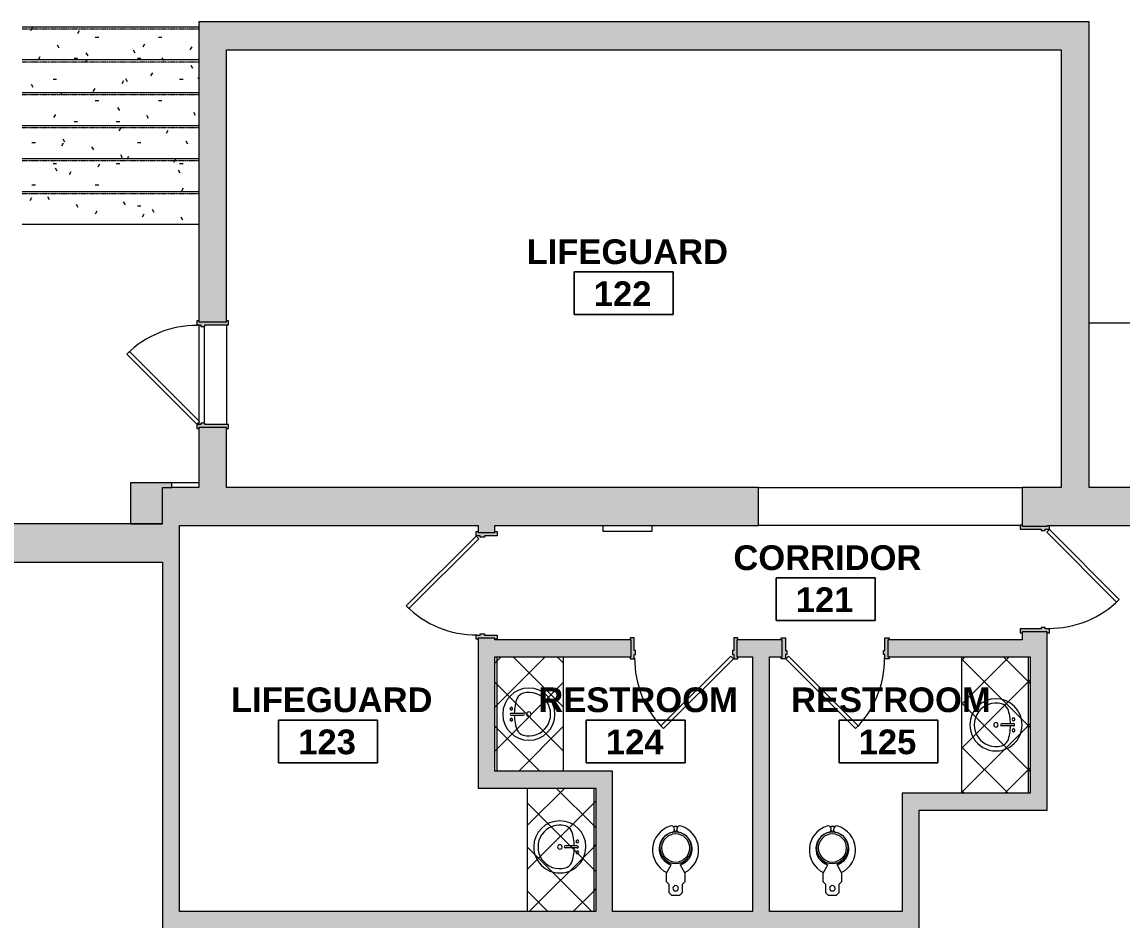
# Model space of a CAD drawing. Header units: inches. Extents: x 899 to 4491, y -721 to 1008.
# Drawn here: x 2936.1 to 3336.6, y 292.8 to 619.9 of the extents above; entities that cross this region are included whole.
import ezdxf

# ---------------------------------------------------------------- set-up
doc = ezdxf.new("R2010")
doc.units = ezdxf.units.IN
doc.header["$MEASUREMENT"] = 0
doc.linetypes.add('Overhead 1_16_', pattern=[0.101562, 0.0625, -0.039062])
for name, color, linetype, lineweight in [('A-AREA-IDEN', 2, 'Continuous', 9), ('A-DOOR', 31, 'Continuous', 13), ('A-FLOR', 192, 'Continuous', 13), ('A-WALL', 113, 'Continuous', 13), ('A-WALL-PATT', 111, 'Continuous', 13), ('I-WALL', 2, 'Continuous', 13), ('M-EQPM', 50, 'Continuous', 13), ('P-SANR-FIXT', 6, 'Continuous', 13), ('Q-CASE', 31, 'Continuous', 13), ('S-STRS', 31, 'Continuous', 13)]:
    doc.layers.add(name, color=color, linetype=linetype, lineweight=lineweight)
doc.styles.add('Swis721 Lt BT_B', font='', dxfattribs={"height": 9})
doc.styles.get('Swis721 Lt BT_B').set_extended_font_data('Swis721 Lt BT', bold=True)
pattern_1 = [(0, (3208.535, 0), (30.72, 7.68), [1.267, -21.773, 1.267, -21.773, -122.88]), (0, (3208.535, 0), (30.72, 7.68), [-46.08, 1.267, -44.813, 1.267, -21.773, -53.76]), (0, (3208.535, 0), (30.72, 7.68), [-115.2, 1.267, -14.093, 1.267, -37.133]), (120, (3220.055, 3.84), (-22.011075, 22.7643), [1.267, -21.773, 1.267, -21.773, -122.88]), (120, (3220.055, 3.84), (-22.011075, 22.7643), [-46.08, 1.267, -44.813, 1.267, -21.773, -53.76]), (120, (3220.055, 3.84), (-22.011075, 22.7643), [-115.2, 1.267, -14.093, 1.267, -37.133]), (240, (3223.895, 19.2), (-8.708925, -30.4443), [1.267, -21.773, 1.267, -21.773, -122.88]), (240, (3223.895, 19.2), (-8.708925, -30.4443), [-46.08, 1.267, -44.813, 1.267, -21.773, -53.76]), (240, (3223.895, 19.2), (-8.708925, -30.4443), [-115.2, 1.267, -14.093, 1.267, -37.133])]
pattern_2 = [(135, (341.465, -94.674), (-8.01223, -8.01223), []), (225, (341.465, -94.674), (8.01223, -8.01223), [])]
pattern_3 = [(315, (-394.285, -100.201), (8.01223, 8.01223), []), (45, (-394.285, -100.201), (-8.01223, 8.01223), [])]
pattern_4 = [(135, (293.636, 63.499), (-8.01223, -8.01223), []), (225, (293.636, 63.499), (8.01223, -8.01223), [])]

# ---------------------------------------------------------------- blocks, each defined once
blk = doc.blocks.new('Door - Single - Solid Door 36_ x 84_-7220487-FIRST FLOOR CONSTRUCTION')
at = {"layer": 'A-DOOR'}
h = blk.add_hatch(color=250, dxfattribs=at)
h.paths.add_polyline_path([(23.62, 3.72), (22.12, 3.72), (22.12, -0.9), (21.62, -0.9), (21.62, -2.4), (22.12, -2.4), (22.12, -3.9), (23.62, -3.9), (23.62, -3.15), (23.24, -3.15), (23.24, 2.97), (23.62, 2.97)], flags=0)
h.paths.add_polyline_path([(-13.63, -0.9), (-14.13, -0.9), (-14.13, 3.72), (-15.63, 3.72), (-15.63, 2.97), (-15.26, 2.97), (-15.26, -3.15), (-15.63, -3.15), (-15.63, -3.9), (-14.13, -3.9), (-14.13, -2.4), (-13.63, -2.4)], flags=0)
at = {"layer": 'A-DOOR', "color": 8, "lineweight": 20}
for p, q in [((-15.63, 3.72), (-14.13, 3.72)), ((-15.63, 2.97), (-15.63, 3.72)), ((-14.13, 3.72), (-14.13, -0.9)), ((22.12, 3.72), (23.62, 3.72)), ((22.12, -0.9), (22.12, 3.72)), ((23.62, 3.72), (23.62, 2.97)), ((-15.63, -3.9), (-15.63, -3.15)), ((-14.13, -3.9), (-15.63, -3.9)), ((-14.13, -0.9), (-13.63, -0.9)), ((-14.13, -2.4), (-14.13, -3.9)), ((-13.63, -2.4), (-14.13, -2.4)), ((-13.03, -2.93), (-14.01, -3.9)), ((-14.01, -3.9), (11.45, -29.36)), ((-13.63, -0.9), (-13.63, -2.4)), ((12.42, -28.38), (-13.03, -2.93)), ((21.62, -0.9), (22.12, -0.9)), ((21.62, -2.4), (21.62, -0.9)), ((22.12, -2.4), (21.62, -2.4)), ((22.12, -3.9), (22.12, -2.4)), ((23.62, -3.9), (22.12, -3.9)), ((23.62, -3.15), (23.62, -3.9)), ((11.45, -29.36), (12.42, -28.38))]:
    blk.add_line(p, q, dxfattribs=at)
at = {"layer": 'A-DOOR', "lineweight": 9}
blk.add_arc((-14.01, -3.9), 36, 315, 0.5, dxfattribs=at)
blk = doc.blocks.new('Door - Single - Solid Door 36_ x 84_-7220078-FIRST FLOOR CONSTRUCTION')
at = {"layer": 'A-DOOR'}
h = blk.add_hatch(color=250, dxfattribs=at)
h.paths.add_polyline_path([(-15.63, -2.97), (-15.63, -3.72), (-14.13, -3.72), (-14.13, 0.9), (-13.63, 0.9), (-13.63, 2.4), (-14.13, 2.4), (-14.13, 3.9), (-15.63, 3.9), (-15.63, 3.15), (-15.26, 3.15), (-15.26, -2.97)], flags=0)
h.paths.add_polyline_path([(21.62, 0.9), (22.12, 0.9), (22.12, -3.72), (23.62, -3.72), (23.62, -2.97), (23.24, -2.97), (23.24, 3.15), (23.62, 3.15), (23.62, 3.9), (22.12, 3.9), (22.12, 2.4), (21.62, 2.4), (21.62, 2.07)], flags=0)
at = {"layer": 'A-DOOR', "color": 8, "lineweight": 20}
for p, q in [((-14.01, 3.9), (11.45, 29.36)), ((12.42, 28.38), (-13.03, 2.93)), ((11.45, 29.36), (12.42, 28.38)), ((-15.63, 3.9), (-15.63, 3.15)), ((-14.13, 3.9), (-15.63, 3.9)), ((-14.13, 2.4), (-14.13, 3.9)), ((-13.63, 2.4), (-14.13, 2.4)), ((-14.13, -3.72), (-14.13, 0.9)), ((-14.13, 0.9), (-13.63, 0.9)), ((-13.03, 2.93), (-14.01, 3.9)), ((-13.63, 0.9), (-13.63, 2.4)), ((22.12, 2.4), (21.62, 2.4)), ((21.62, 2.4), (21.62, 0.9)), ((21.62, 0.9), (22.12, 0.9)), ((23.62, 3.9), (22.12, 3.9)), ((22.12, 3.9), (22.12, 2.4)), ((22.12, 0.9), (22.12, -3.72)), ((23.62, 3.15), (23.62, 3.9)), ((-15.63, -2.97), (-15.63, -3.72)), ((-15.63, -3.72), (-14.13, -3.72)), ((22.12, -3.72), (23.62, -3.72)), ((23.62, -3.72), (23.62, -2.97))]:
    blk.add_line(p, q, dxfattribs=at)
at = {"layer": 'A-DOOR', "lineweight": 9}
blk.add_arc((-14.01, 3.9), 36, 359.5, 45, dxfattribs=at)
blk = doc.blocks.new('Door - Single - Solid Door 36_ x 84_-7220308-FIRST FLOOR CONSTRUCTION')
at = {"layer": 'A-DOOR'}
h = blk.add_hatch(color=250, dxfattribs=at)
h.paths.add_polyline_path([(23.62, -3.4), (23.62, -3.15), (23.24, -3.15), (23.24, 2.97), (23.62, 2.97), (23.62, 3.72), (22.12, 3.72), (22.12, -0.9), (21.62, -0.9), (21.62, -2.4), (22.12, -2.4), (22.12, -3.9), (23.62, -3.9)], flags=0)
h.paths.add_polyline_path([(-13.63, -2.4), (-13.63, -0.9), (-14.13, -0.9), (-14.13, 3.72), (-15.63, 3.72), (-15.63, 2.97), (-15.26, 2.97), (-15.26, -3.15), (-15.63, -3.15), (-15.63, -3.9), (-14.13, -3.9), (-14.13, -2.4)], flags=0)
at = {"layer": 'A-DOOR', "color": 8, "lineweight": 20}
for p, q in [((-15.63, 3.72), (-14.13, 3.72)), ((-15.63, 2.97), (-15.63, 3.72)), ((-14.13, 3.72), (-14.13, -0.9)), ((22.12, 3.72), (23.62, 3.72)), ((22.12, -0.9), (22.12, 3.72)), ((23.62, 3.72), (23.62, 2.97)), ((-15.63, -3.9), (-15.63, -3.15)), ((-14.13, -3.9), (-15.63, -3.9)), ((-14.13, -0.9), (-13.63, -0.9)), ((-14.13, -2.4), (-14.13, -3.9)), ((-13.63, -2.4), (-14.13, -2.4)), ((-13.03, -2.93), (-14.01, -3.9)), ((-14.01, -3.9), (11.45, -29.36)), ((-13.63, -0.9), (-13.63, -2.4)), ((12.42, -28.38), (-13.03, -2.93)), ((21.62, -0.9), (22.12, -0.9)), ((21.62, -2.4), (21.62, -0.9)), ((22.12, -2.4), (21.62, -2.4)), ((22.12, -3.9), (22.12, -2.4)), ((23.62, -3.9), (22.12, -3.9)), ((23.62, -3.15), (23.62, -3.9)), ((11.45, -29.36), (12.42, -28.38))]:
    blk.add_line(p, q, dxfattribs=at)
at = {"layer": 'A-DOOR', "lineweight": 9}
blk.add_arc((-14.01, -3.9), 36, 315, 0.5, dxfattribs=at)
blk = doc.blocks.new('Water Closet - Flush Valve - Floor Mounted - Private - Flushing Greater than 1_6 gpf-V2-FIRST FLOOR CONSTRUCTION')
at = {"layer": 'P-SANR-FIXT', "lineweight": 9}
for p, q in [((-2.5, -4), (-3.5, -5)), ((-1.5, 0), (-2.5, -1)), ((-2.5, -1), (-2.5, -4)), ((1.5, 0), (-1.5, 0)), ((2.5, -1), (1.5, 0)), ((2.5, -4), (2.5, -1)), ((3.5, -5), (2.5, -4)), ((-3.5, -5), (-3.5, -8.38)), ((3.5, -8.38), (3.5, -5)), ((-1.69, -11.06), (-3.25, -8.22)), ((3.25, -8.22), (1.69, -11.06))]:
    blk.add_line(p, q, dxfattribs=at)
at = {"layer": 'P-SANR-FIXT', "lineweight": 9, "flags": 128}
for points in [[(-4.38, -12.79), (-4.22, -12.64), (-4.03, -12.48), (-3.84, -12.32), (-3.64, -12.17), (-3.43, -12.03), (-3.22, -11.89), (-3.01, -11.77), (-2.78, -11.65), (-2.56, -11.55), (-2.33, -11.45), (-2.09, -11.36), (-2, -11.33)], [(2, -11.33), (2.24, -11.41), (2.47, -11.51), (2.69, -11.61), (2.92, -11.72), (3.14, -11.84), (3.35, -11.97), (3.56, -12.11), (3.76, -12.26), (3.96, -12.41), (4.15, -12.57), (4.33, -12.74), (4.38, -12.8)], [(-0.2, -23.5), (-0.25, -23.5), (-0.5, -23.48), (-0.56, -23.47)], [(0.56, -23.47), (0.35, -23.49), (0.1, -23.5)]]:
    blk.add_lwpolyline(points, dxfattribs=at)
at = {"layer": 'P-SANR-FIXT', "lineweight": 9}
for centre, radius, start, end in [((0, -2.5), 1, 360, 180), ((0, -2.5), 1, 180, 360), ((0.74, -16.45), 9.14, 115.8609, 252.5741), ((0.1, -16.91), 6.11, 106.9633, 257.0367), ((0, -17.25), 5.75, 0, 180), ((0, -17.25), 5.75, 104.0429, 108.5788), ((-0.1, -16.91), 6.11, 282.9633, 73.0367), ((0, -17.25), 5.75, 71.4212, 75.6948), ((-0.74, -16.45), 9.14, 287.4259, 64.1391), ((0, -17.25), 5.75, 161.4419, 165.9707), ((0, -17.19), 5.13, 90, 270), ((0, -17.25), 5.75, 146.5915, 151.9011), ((0, -17.25), 5.75, 132.2685, 137.754), ((0, -17.25), 5.75, 118.1189, 123.4335), ((0, -17.19), 5.12, 270, 90), ((0, -17.25), 5.75, 56.5665, 61.8811), ((0, -17.25), 5.75, 42.246, 47.7315), ((0, -17.25), 5.75, 28.0989, 33.4085), ((0, -17.25), 5.75, 14.0293, 18.5581), ((0, -17.25), 5.75, 180, 238.3584), ((0, -17.25), 5.75, 301.6416, 0), ((0, -17.25), 5.75, 240.6149, 251.1591), ((-1.64, -24.02), 1.21, 252.5741, 72.5741), ((0, -17.25), 5.75, 255.8551, 284.1449), ((1.64, -24.02), 1.21, 107.4259, 287.4259), ((0, -17.25), 5.75, 288.8409, 299.3851), ((0, -17.25), 7.75, 263.5978, 276.4022)]:
    blk.add_arc(centre, radius, start, end, dxfattribs=at)
blk = doc.blocks.new('Water Closet - Flush Valve - Floor Mounted - Private - Flushing Greater than 1_6 gpf-6857337-FIRST FLOOR CONSTRUCTION')
at = {"layer": 'P-SANR-FIXT', "lineweight": 9}
for p, q in [((-2.5, -4), (-3.5, -5)), ((-1.5, 0), (-2.5, -1)), ((-2.5, -1), (-2.5, -4)), ((1.5, 0), (-1.5, 0)), ((2.5, -1), (1.5, 0)), ((2.5, -4), (2.5, -1)), ((3.5, -5), (2.5, -4)), ((-3.5, -5), (-3.5, -8.38)), ((3.5, -8.38), (3.5, -5)), ((-1.69, -11.06), (-3.25, -8.22)), ((3.25, -8.22), (1.69, -11.06))]:
    blk.add_line(p, q, dxfattribs=at)
at = {"layer": 'P-SANR-FIXT', "lineweight": 9, "flags": 128}
for points in [[(-4.38, -12.79), (-4.22, -12.64), (-4.03, -12.48), (-3.84, -12.32), (-3.64, -12.17), (-3.43, -12.03), (-3.22, -11.89), (-3.01, -11.77), (-2.78, -11.65), (-2.56, -11.55), (-2.33, -11.45), (-2.09, -11.36), (-2, -11.33)], [(2, -11.33), (2.24, -11.41), (2.47, -11.51), (2.69, -11.61), (2.92, -11.72), (3.14, -11.84), (3.35, -11.97), (3.56, -12.11), (3.76, -12.26), (3.96, -12.41), (4.15, -12.57), (4.33, -12.74), (4.38, -12.8)], [(-0.2, -23.5), (-0.25, -23.5), (-0.5, -23.48), (-0.56, -23.47)], [(0.56, -23.47), (0.35, -23.49), (0.1, -23.5)]]:
    blk.add_lwpolyline(points, dxfattribs=at)
at = {"layer": 'P-SANR-FIXT', "lineweight": 9}
for centre, radius, start, end in [((0, -2.5), 1, 360, 180), ((0, -2.5), 1, 180, 360), ((0.74, -16.45), 9.14, 115.8609, 252.5741), ((0.1, -16.91), 6.11, 106.9633, 257.0367), ((0, -17.25), 5.75, 0, 180), ((0, -17.25), 5.75, 104.0429, 108.5788), ((-0.1, -16.91), 6.11, 282.9633, 73.0367), ((0, -17.25), 5.75, 71.4212, 75.9571), ((-0.74, -16.45), 9.14, 287.4259, 64.1391), ((0, -17.25), 5.75, 161.4419, 165.9707), ((0, -17.19), 5.13, 90, 270), ((0, -17.25), 5.75, 146.5915, 151.9011), ((0, -17.25), 5.75, 132.2685, 137.754), ((0, -17.25), 5.75, 118.1189, 123.4335), ((0, -17.19), 5.12, 270, 90), ((0, -17.25), 5.75, 56.5665, 61.8811), ((0, -17.25), 5.75, 42.246, 47.7315), ((0, -17.25), 5.75, 28.0989, 33.4085), ((0, -17.25), 5.75, 14.0293, 18.5581), ((0, -17.25), 5.75, 180, 238.3584), ((0, -17.25), 5.75, 301.6416, 0), ((0, -17.25), 5.75, 240.6149, 251.1591), ((-1.64, -24.02), 1.21, 252.5741, 72.5741), ((0, -17.25), 5.75, 255.8551, 284.1449), ((1.64, -24.02), 1.21, 107.4259, 287.4259), ((0, -17.25), 5.75, 288.8409, 299.3851), ((0, -17.25), 7.75, 263.5978, 276.4022)]:
    blk.add_arc(centre, radius, start, end, dxfattribs=at)
blk = doc.blocks.new('Sink Vanity-Round - 19_ x 19_-6857339-FIRST FLOOR CONSTRUCTION')
at = {"layer": 'P-SANR-FIXT', "lineweight": 9}
for p, q in [((3.43, 9.73), (3.43, 5.36)), ((4.18, 9.73), (4.18, 5.36))]:
    blk.add_line(p, q, dxfattribs=at)
for centre, radius, start, end in [((3.81, 3.35), 9.5, 90, 270), ((3.81, 3.35), 9.5, 270, 90), ((3.81, -9.17), 17.81, 91.2067, 109.2086), ((1.81, 9.73), 0.5, 360, 180), ((1.81, 9.73), 0.5, 180, 360), ((3.81, 9.73), 0.375, 360, 180), ((3.81, -9.17), 17.81, 70.7914, 88.7933), ((5.81, 9.73), 0.5, 360, 180), ((5.81, 9.73), 0.5, 180, 360), ((3.81, 3.35), 7.93, 165.3071, 14.6929), ((0.05, 4.11), 4.12, 120.7927, 162.1904), ((3.81, 3.35), 0.813, 360, 180), ((3.81, 5.36), 0.375, 180, 360), ((7.56, 4.11), 4.12, 17.8096, 59.2073), ((3.81, 3.35), 0.813, 180, 360)]:
    blk.add_arc(centre, radius, start, end, dxfattribs=at)
blk = doc.blocks.new('Door - Single - Solid Door 36_ x 84_-7220982-FIRST FLOOR CONSTRUCTION')
at = {"layer": 'A-DOOR'}
h = blk.add_hatch(color=250, dxfattribs=at)
h.paths.add_polyline_path([(23.62, 4.9), (23.62, 5.4), (22.12, 5.4), (22.12, 3.9), (21.62, 3.9), (21.62, 2.4), (22.12, 2.4), (22.12, -5.22), (23.62, -5.22), (23.62, -4.47), (23.24, -4.47), (23.24, 4.65), (23.62, 4.65)], flags=0)
h.paths.add_polyline_path([(-13.63, 2.4), (-13.63, 3.9), (-14.13, 3.9), (-14.13, 5.4), (-15.47, 5.4), (-15.47, 4.65), (-15.26, 4.65), (-15.26, -4.47), (-15.63, -4.47), (-15.63, -5.22), (-14.13, -5.22), (-14.13, 2.4)], flags=0)
at = {"layer": 'A-DOOR', "color": 8, "lineweight": 20}
for p, q in [((-14.01, 5.4), (11.45, 30.86)), ((12.42, 29.88), (-13.03, 4.43)), ((11.45, 30.86), (12.42, 29.88)), ((-14.13, 5.4), (-15.47, 5.4)), ((-14.13, 3.9), (-14.13, 5.4)), ((-13.03, 4.43), (-14.01, 5.4)), ((23.62, 5.4), (22.12, 5.4)), ((22.12, 5.4), (22.12, 3.9)), ((23.62, 4.65), (23.62, 5.4)), ((-13.63, 3.9), (-14.13, 3.9)), ((-14.13, -5.22), (-14.13, 2.4)), ((-14.13, 2.4), (-13.63, 2.4)), ((-13.63, 2.4), (-13.63, 3.9)), ((22.12, 3.9), (21.62, 3.9)), ((21.62, 3.9), (21.62, 2.4)), ((21.62, 2.4), (22.12, 2.4)), ((22.12, 2.4), (22.12, -5.22)), ((-15.63, -4.47), (-15.63, -5.22)), ((-15.63, -5.22), (-14.13, -5.22)), ((22.12, -5.22), (23.62, -5.22)), ((23.62, -5.22), (23.62, -4.47))]:
    blk.add_line(p, q, dxfattribs=at)
at = {"layer": 'A-DOOR', "lineweight": 9}
blk.add_arc((-14.01, 5.4), 36, 359.5, 45, dxfattribs=at)
blk = doc.blocks.new('Door - Single - Solid Door 36_ x 84_-7220045-FIRST FLOOR CONSTRUCTION')
at = {"layer": 'A-DOOR'}
h = blk.add_hatch(color=250, dxfattribs=at)
h.paths.add_polyline_path([(-15.63, -5.72), (-14.13, -5.72), (-14.13, 2.9), (-13.63, 2.9), (-13.63, 4.4), (-14.13, 4.4), (-14.13, 5.9), (-15.63, 5.9), (-15.63, 5.15), (-15.26, 5.15), (-15.26, -4.97), (-15.63, -4.97)], flags=0)
h.paths.add_polyline_path([(21.62, 4.4), (21.62, 2.9), (22.12, 2.9), (22.12, -5.72), (23.62, -5.72), (23.62, -4.97), (23.24, -4.97), (23.24, 5.15), (23.62, 5.15), (23.62, 5.9), (22.12, 5.9), (22.12, 4.4)], flags=0)
at = {"layer": 'A-DOOR', "color": 8, "lineweight": 20}
for p, q in [((-14.01, 5.9), (11.45, 31.36)), ((12.42, 30.38), (-13.03, 4.93)), ((11.45, 31.36), (12.42, 30.38)), ((-15.63, 5.9), (-15.63, 5.15)), ((-14.13, 5.9), (-15.63, 5.9)), ((-14.13, 4.4), (-14.13, 5.9)), ((-13.63, 4.4), (-14.13, 4.4)), ((-13.03, 4.93), (-14.01, 5.9)), ((-13.63, 2.9), (-13.63, 4.4)), ((22.12, 4.4), (21.62, 4.4)), ((21.62, 4.4), (21.62, 2.9)), ((23.62, 5.9), (22.12, 5.9)), ((22.12, 5.9), (22.12, 4.4)), ((23.62, 5.15), (23.62, 5.9)), ((-14.13, -5.72), (-14.13, 2.9)), ((-14.13, 2.9), (-13.63, 2.9)), ((21.62, 2.9), (22.12, 2.9)), ((22.12, 2.9), (22.12, -5.72)), ((-15.63, -4.97), (-15.63, -5.72)), ((-15.63, -5.72), (-14.13, -5.72)), ((22.12, -5.72), (23.62, -5.72)), ((23.62, -5.72), (23.62, -4.97))]:
    blk.add_line(p, q, dxfattribs=at)
at = {"layer": 'A-DOOR', "lineweight": 9}
blk.add_arc((-14.01, 5.9), 36, 359.5, 45, dxfattribs=at)
blk = doc.blocks.new('C-Counter Top - ADJ HEIGHT-6965290-FIRST FLOOR CONSTRUCTION')
at = {"layer": 'Q-CASE', "lineweight": 9}
h = blk.add_hatch(dxfattribs=at)
h.set_pattern_fill('FP_8', color=256, style=0, pattern_type=2)
h.set_pattern_definition(pattern_2)
h.paths.add_polyline_path([(2.49, -0.75), (2.49, 0), (-47.26, 0), (-47.26, -0.75), (1.74, -0.75)], flags=0)
h = blk.add_hatch(dxfattribs=at)
h.set_pattern_fill('FP_8', color=256, style=0, pattern_type=2)
h.set_pattern_definition(pattern_2)
h.paths.add_polyline_path([(2.49, -7.49), (2.49, -0.75), (-47.26, -0.75), (-47.26, -25), (2.49, -25)], flags=0)
for p, q in [((-47.26, -0.75), (2.49, -0.75)), ((-47.26, -25), (2.49, -25))]:
    blk.add_line(p, q, dxfattribs=at)
blk = doc.blocks.new('C-Counter Top - ADJ HEIGHT-6965923-FIRST FLOOR CONSTRUCTION')
at = {"layer": 'Q-CASE', "lineweight": 9}
h = blk.add_hatch(dxfattribs=at)
h.set_pattern_fill('FP_9', color=256, style=0, pattern_type=2)
h.set_pattern_definition(pattern_3)
h.paths.add_polyline_path([(-47.26, 0), (-47.26, -0.75), (-5.56, -0.75), (-5.56, 0)], flags=0)
h = blk.add_hatch(dxfattribs=at)
h.set_pattern_fill('FP_9', color=256, style=0, pattern_type=2)
h.set_pattern_definition(pattern_3)
h.paths.add_polyline_path([(-47.26, -0.75), (-47.26, -25), (-5.56, -25), (-5.56, -0.75), (-46.51, -0.75)], flags=0)
for p, q in [((-47.26, -0.75), (-5.56, -0.75)), ((-47.26, -25), (-5.56, -25))]:
    blk.add_line(p, q, dxfattribs=at)
blk = doc.blocks.new('C-Counter Top - ADJ HEIGHT-6966129-FIRST FLOOR CONSTRUCTION')
at = {"layer": 'Q-CASE', "lineweight": 9}
h = blk.add_hatch(dxfattribs=at)
h.set_pattern_fill('FP_10', color=256, style=0, pattern_type=2)
h.set_pattern_definition(pattern_4)
h.paths.add_polyline_path([(-2.24, 0), (-47.26, 0), (-47.26, -0.75), (-2.24, -0.75)], flags=0)
h = blk.add_hatch(dxfattribs=at)
h.set_pattern_fill('FP_10', color=256, style=0, pattern_type=2)
h.set_pattern_definition(pattern_4)
h.paths.add_polyline_path([(-2.24, -0.75), (-47.26, -0.75), (-47.26, -25), (-2.24, -25)], flags=0)
for p, q in [((-47.26, -0.75), (-2.24, -0.75)), ((-47.26, -25), (-2.24, -25))]:
    blk.add_line(p, q, dxfattribs=at)
blk = doc.blocks.new('Breaker Box - Breaker Box-6967056-FIRST FLOOR CONSTRUCTION')
at = {"layer": 'M-EQPM', "lineweight": 9}
for p, q in [((-31.5, 4.75), (-31.5, 2.75)), ((-13.5, 4.75), (-31.5, 4.75)), ((-13.5, 2.75), (-13.5, 4.75)), ((-31.5, 2.75), (-13.5, 2.75))]:
    blk.add_line(p, q, dxfattribs=at)
blk = doc.blocks.new('Room Tag - Room Name and Number-3379422-FIRST FLOOR CONSTRUCTION')
at = {"layer": 'A-AREA-IDEN'}
for p, q in [((-0.1881, -0.1636), (-0.1881, -0.0018)), ((-0.1881, -0.0018), (0.1869, -0.0018)), ((0.1869, -0.0018), (-0.1881, -0.0018)), ((-0.1881, -0.0018), (-0.1881, -0.1636)), ((0.1869, -0.0018), (0.1869, -0.1636)), ((0.1869, -0.1636), (0.1869, -0.0018)), ((0.1869, -0.1636), (-0.1881, -0.1636)), ((-0.1881, -0.1636), (0.1869, -0.1636))]:
    blk.add_line(p, q, dxfattribs=at)

msp = doc.modelspace()

# ---------------------------------------------------------------- hatches: boundary and pattern name
at = {"layer": 'A-WALL'}
msp.add_hatch(color=250, dxfattribs=at).paths.add_polyline_path([(2987.33, 437.11), (2987.33, 450.38), (2990.64, 450.38), (2990.64, 452.11), (2975.64, 452.11), (2975.64, 437.11), (2976.85, 437.11)], flags=0)
at = {"layer": 'A-WALL-PATT', "lineweight": 9}
h = msp.add_hatch(color=7, dxfattribs=at)
h.paths.add_polyline_path([(3000.48, 450.38), (3010.61, 450.38), (3010.61, 472.19), (3000.48, 472.19), (3000.48, 452.09)], flags=0)
h.paths.add_polyline_path([(3000.48, 510.69), (3010.61, 510.69), (3010.61, 619.94), (3000.48, 619.94), (3000.48, 566.87)], flags=0)
for points in [[(3305.05, 609.81), (3314.48, 609.81), (3314.48, 619.94), (3010.61, 619.94), (3010.61, 609.81), (3246.97, 609.81)], [(3324.61, 450.38), (3324.61, 619.94), (3314.48, 619.94), (3314.48, 450.38)], [(3064.14, 436.5), (3204.29, 436.5), (3204.29, 450.38), (2987.33, 450.38), (2987.33, 436.5), (3010.61, 436.5)], [(3429.81, 436.5), (3520.38, 436.5), (3520.38, 450.38), (3300.29, 450.38), (3300.29, 436.5), (3338.39, 436.5)], [(2987.33, 423.21), (2987.33, 437.09), (2472.17, 437.09), (2472.17, 423.21), (2986.64, 423.21)], [(2987.33, 289.75), (2993.46, 289.75), (2993.46, 436.5), (2987.33, 436.5), (2987.33, 295.87)], [(3202.1, 295.87), (3208.22, 295.87), (3208.22, 388.73), (3202.1, 388.73), (3202.1, 318.9)], [(3309.33, 332.85), (3309.33, 388.73), (3303.21, 388.73), (3303.21, 332.85)], [(3102.21, 340.9), (3145.04, 340.9), (3145.04, 347.02), (3102.21, 347.02), (3102.21, 346.45)], [(3151.16, 295.87), (3151.16, 347.02), (3145.04, 347.02), (3145.04, 295.87)], [(3262.74, 332.85), (3303.21, 332.85), (3303.21, 338.98), (3256.61, 338.98), (3256.61, 332.85)], [(3262.74, 295.87), (3262.74, 332.85), (3256.61, 332.85), (3256.61, 295.87)], [(3256.61, 289.75), (3262.74, 289.75), (3262.74, 295.87), (2993.46, 295.87), (2993.46, 289.75), (3246.97, 289.75)]]:
    msp.add_hatch(color=7, dxfattribs=at).paths.add_polyline_path(points, flags=0)
h = msp.add_hatch(color=7, dxfattribs=at)
h.paths.add_polyline_path([(3102.21, 347.02), (3108.33, 347.02), (3108.33, 395.44), (3102.21, 395.44), (3102.21, 387.97)], flags=0)
h.paths.add_polyline_path([(3102.43, 433.94), (3108.33, 433.94), (3108.33, 436.5), (3102.21, 436.5), (3102.21, 433.94)], flags=0)
h = msp.add_hatch(color=7, dxfattribs=at)
h.paths.add_polyline_path([(3309.33, 394.85), (3309.42, 394.85), (3309.42, 397.79), (3300.29, 397.79), (3300.29, 394.85), (3303.21, 394.85)], flags=0)
h.paths.add_polyline_path([(3300.29, 436.29), (3309.42, 436.29), (3309.42, 436.5), (3300.29, 436.5)], flags=0)
h = msp.add_hatch(color=7, dxfattribs=at)
h.paths.add_polyline_path([(3309.33, 388.73), (3309.33, 394.85), (3251.41, 394.85), (3251.41, 388.73), (3303.21, 388.73)], flags=0)
h.paths.add_polyline_path([(3208.22, 388.73), (3212.91, 388.73), (3212.91, 394.85), (3196.41, 394.85), (3196.41, 388.73), (3202.1, 388.73)], flags=0)
h.paths.add_polyline_path([(3108.33, 388.73), (3157.91, 388.73), (3157.91, 394.85), (3108.33, 394.85)], flags=0)
at = {"layer": 'S-STRS', "lineweight": 9}
h = msp.add_hatch(dxfattribs=at)
h.set_pattern_fill('FP_5', style=0, pattern_type=2)
h.set_pattern_definition(pattern_1)
h.paths.add_polyline_path([(3000.48, 606.11), (3000.48, 618.11), (2936.14, 618.11), (2936.14, 606.11)], flags=0)
h = msp.add_hatch(dxfattribs=at)
h.set_pattern_fill('FP_5', style=0, pattern_type=2)
h.set_pattern_definition(pattern_1)
h.paths.add_polyline_path([(3000.48, 594.11), (3000.48, 606.11), (2936.14, 606.11), (2936.14, 594.11)], flags=0)
h = msp.add_hatch(dxfattribs=at)
h.set_pattern_fill('FP_5', style=0, pattern_type=2)
h.set_pattern_definition(pattern_1)
h.paths.add_polyline_path([(3000.48, 582.11), (3000.48, 594.11), (2936.14, 594.11), (2936.14, 582.11)], flags=0)
h = msp.add_hatch(dxfattribs=at)
h.set_pattern_fill('FP_5', style=0, pattern_type=2)
h.set_pattern_definition(pattern_1)
h.paths.add_polyline_path([(3000.48, 570.11), (3000.48, 582.11), (2936.14, 582.11), (2936.14, 570.11)], flags=0)
h = msp.add_hatch(dxfattribs=at)
h.set_pattern_fill('FP_5', style=0, pattern_type=2)
h.set_pattern_definition(pattern_1)
h.paths.add_polyline_path([(3000.48, 558.11), (3000.48, 570.11), (2936.14, 570.11), (2936.14, 558.11), (2972.73, 558.11)], flags=0)
h = msp.add_hatch(dxfattribs=at)
h.set_pattern_fill('FP_5', style=0, pattern_type=2)
h.set_pattern_definition(pattern_1)
h.paths.add_polyline_path([(2936.14, 546.11), (3000.48, 546.11), (3000.48, 558.11), (2936.14, 558.11)], flags=0)

# ---------------------------------------------------------------- linework, layer by layer
at = {"layer": 'A-FLOR'}
for p, q in [((3000.48, 546.11), (2936.14, 546.11)), ((3000.48, 509.56), (3000.48, 474.63)), ((3002.57, 473.81), (3002.57, 509.06)), ((3324.61, 510.38), (3523.75, 510.38)), ((3000.48, 474.19), (3000.48, 473.31)), ((3000.48, 452.09), (2990.64, 452.09))]:
    msp.add_line(p, q, dxfattribs=at)
at = {"layer": 'A-WALL', "color": 8, "lineweight": 20}
for p, q in [((2990.64, 452.11), (2975.64, 452.11)), ((2975.64, 452.11), (2975.64, 437.11)), ((2990.64, 450.38), (2990.64, 452.11)), ((3000.48, 450.38), (2990.64, 450.38)), ((3204.29, 450.38), (3010.61, 450.38)), ((3204.29, 436.5), (3204.29, 450.38)), ((3314.48, 450.38), (3300.29, 450.38)), ((3300.29, 450.38), (3300.29, 436.5)), ((3408.25, 450.38), (3324.61, 450.38)), ((2987.33, 437.09), (2472.17, 437.09)), ((2975.64, 437.11), (2987.33, 437.11)), ((2987.33, 437.11), (2987.33, 437.09)), ((2993.46, 436.5), (3102.21, 436.5)), ((3108.33, 436.5), (3204.29, 436.5)), ((3309.42, 436.5), (3515.45, 436.5)), ((2458.29, 423.21), (2987.33, 423.21))]:
    msp.add_line(p, q, dxfattribs=at)
at = {"layer": 'A-WALL', "lineweight": 9}
for p, q in [((2987.33, 437.11), (2987.33, 450.38)), ((2987.33, 450.38), (2990.64, 450.38)), ((3204.29, 450.38), (3300.29, 450.38)), ((3299.54, 436.5), (3204.29, 436.5))]:
    msp.add_line(p, q, dxfattribs=at)
at = {"layer": 'I-WALL', "color": 8, "lineweight": 20}
for p, q in [((3324.61, 619.94), (3000.48, 619.94)), ((3000.48, 619.94), (3000.48, 510.69)), ((3324.61, 450.38), (3324.61, 619.94)), ((3010.61, 609.81), (3314.48, 609.81)), ((3010.61, 510.69), (3010.61, 609.81)), ((3314.48, 609.81), (3314.48, 450.38)), ((3000.48, 510.69), (3010.61, 510.69)), ((3000.48, 472.19), (3000.48, 450.38)), ((3010.61, 472.19), (3000.48, 472.19)), ((3010.61, 450.38), (3010.61, 472.19)), ((2993.46, 295.87), (2993.46, 436.5)), ((3102.21, 436.5), (3102.21, 433.94)), ((3102.21, 433.94), (3108.33, 433.94)), ((3108.33, 433.94), (3108.33, 436.5)), ((3300.29, 436.5), (3300.29, 436.29)), ((3300.29, 436.29), (3309.42, 436.29)), ((3309.42, 436.29), (3309.42, 436.5)), ((2987.33, 423.21), (2987.33, 289.75)), ((3300.29, 397.79), (3300.29, 394.85)), ((3309.42, 397.79), (3300.29, 397.79)), ((3309.42, 394.85), (3309.42, 397.79)), ((3108.33, 395.44), (3102.21, 395.44)), ((3102.21, 395.44), (3102.21, 340.9)), ((3108.33, 394.85), (3108.33, 395.44)), ((3157.91, 394.85), (3108.33, 394.85)), ((3157.91, 388.73), (3157.91, 394.85)), ((3212.91, 394.85), (3196.41, 394.85)), ((3196.41, 394.85), (3196.41, 388.73)), ((3212.91, 388.73), (3212.91, 394.85)), ((3300.29, 394.85), (3251.41, 394.85)), ((3251.41, 394.85), (3251.41, 388.73)), ((3309.33, 332.85), (3309.33, 394.85)), ((3309.33, 394.85), (3309.42, 394.85)), ((3108.33, 347.02), (3108.33, 388.73)), ((3108.33, 388.73), (3157.91, 388.73)), ((3196.41, 388.73), (3202.1, 388.73)), ((3202.1, 388.73), (3202.1, 295.87)), ((3208.22, 388.73), (3212.91, 388.73)), ((3208.22, 295.87), (3208.22, 388.73)), ((3251.41, 388.73), (3303.21, 388.73)), ((3303.21, 388.73), (3303.21, 338.98)), ((3151.16, 347.02), (3108.33, 347.02)), ((3151.16, 295.87), (3151.16, 347.02)), ((3102.21, 340.9), (3145.04, 340.9)), ((3145.04, 340.9), (3145.04, 295.87)), ((3303.21, 338.98), (3256.61, 338.98)), ((3256.61, 338.98), (3256.61, 295.87)), ((3262.74, 332.85), (3309.33, 332.85)), ((3262.74, 239.97), (3262.74, 332.85)), ((3145.04, 295.87), (2993.46, 295.87)), ((3202.1, 295.87), (3151.16, 295.87)), ((3256.61, 295.87), (3208.22, 295.87))]:
    msp.add_line(p, q, dxfattribs=at)
at = {"layer": 'I-WALL', "lineweight": 9}
msp.add_line((3010.61, 509.56), (3010.61, 473.31), dxfattribs=at)
at = {"layer": 'S-STRS', "lineweight": 9}
for p, q in [((3000.48, 618.11), (2936.14, 618.11)), ((3000.48, 606.11), (2936.14, 606.11)), ((3000.48, 594.11), (2936.14, 594.11)), ((3000.48, 582.11), (2936.14, 582.11)), ((3000.48, 570.11), (2936.14, 570.11)), ((3000.48, 558.11), (2936.14, 558.11))]:
    msp.add_line(p, q, dxfattribs=at)
at = {"layer": 'S-STRS', "linetype": 'Overhead 1_16_', "lineweight": 9}
for p, q in [((3000.48, 617.36), (2936.14, 617.36)), ((3000.48, 605.36), (2936.14, 605.36)), ((3000.48, 593.36), (2936.14, 593.36)), ((3000.48, 581.36), (2936.14, 581.36)), ((3000.48, 569.36), (2936.14, 569.36)), ((3000.48, 557.36), (2936.14, 557.36))]:
    msp.add_line(p, q, dxfattribs=at)

# ---------------------------------------------------------------- block references
at = {"layer": 'A-AREA-IDEN', "xscale": 95.99999999999994, "yscale": 95.99999999999994, "zscale": 95.99999999999994}
for p in [(3155.21, 529.05), (3228.74, 417.59), (3047.62, 365.81), (3159.61, 365.81), (3251.64, 365.81)]:
    msp.add_blockref('Room Tag - Room Name and Number-3379422-FIRST FLOOR CONSTRUCTION', p, dxfattribs=at)
at = {"layer": 'A-DOOR'}
for name, p, rotation in [('Door - Single - Solid Door 36_ x 84_-7220045-FIRST FLOOR CONSTRUCTION', (3005.63, 487.44), 89.99999999999993), ('Door - Single - Solid Door 36_ x 84_-7220982-FIRST FLOOR CONSTRUCTION', (3304.77, 421.03), 269.9999999999999), ('Door - Single - Solid Door 36_ x 84_-7220487-FIRST FLOOR CONSTRUCTION', (3105.36, 418.68), 269.9999999999999), ('Door - Single - Solid Door 36_ x 84_-7220078-FIRST FLOOR CONSTRUCTION', (3181.15, 391.88), 180)]:
    msp.add_blockref(name, p, dxfattribs=dict(at, rotation=rotation))
msp.add_blockref('Door - Single - Solid Door 36_ x 84_-7220308-FIRST FLOOR CONSTRUCTION', (3228.17, 391.88), dxfattribs=at)
at = {"layer": 'M-EQPM', "lineweight": 9}
msp.add_blockref('Breaker Box - Breaker Box-6967056-FIRST FLOOR CONSTRUCTION', (3179.04, 431.69), dxfattribs=at)
at = {"layer": 'P-SANR-FIXT', "lineweight": 9}
for name, p, rotation in [('Sink Vanity-Round - 19_ x 19_-6857339-FIRST FLOOR CONSTRUCTION', (3124.01, 363.98), 89.9999999999999), ('Sink Vanity-Round - 19_ x 19_-6857339-FIRST FLOOR CONSTRUCTION', (3287.39, 367.72), 269.9999999999997), ('Sink Vanity-Round - 19_ x 19_-6857339-FIRST FLOOR CONSTRUCTION', (3128.58, 323.25), 269.9999999999997), ('Water Closet - Flush Valve - Floor Mounted - Private - Flushing Greater than 1_6 gpf-V2-FIRST FLOOR CONSTRUCTION', (3174.11, 301.86), 180), ('Water Closet - Flush Valve - Floor Mounted - Private - Flushing Greater than 1_6 gpf-6857337-FIRST FLOOR CONSTRUCTION', (3231.16, 301.86), 180)]:
    msp.add_blockref(name, p, dxfattribs=dict(at, rotation=rotation))
at = {"layer": 'Q-CASE', "lineweight": 9}
for name, p, rotation in [('C-Counter Top - ADJ HEIGHT-6965923-FIRST FLOOR CONSTRUCTION', (3108.33, 394.29), 90.0000000000001), ('C-Counter Top - ADJ HEIGHT-6965290-FIRST FLOOR CONSTRUCTION', (3303.21, 341.46), 269.9999999999995), ('C-Counter Top - ADJ HEIGHT-6966129-FIRST FLOOR CONSTRUCTION', (3145.04, 293.64), 269.9999999999995)]:
    msp.add_blockref(name, p, dxfattribs=dict(at, rotation=rotation))

# ---------------------------------------------------------------- texts
at = {"layer": 'A-AREA-IDEN', "char_height": 9, "attachment_point": 1, "style": 'Swis721 Lt BT_B'}
for s, insert, width in [('LIFEGUARD', (3119.84, 540.76), 85.446), ('122', (3144.31, 525.45), 25.452), ('CORRIDOR', (3195.13, 429.3), 81.204), ('121', (3217.84, 413.99), 25.452), ('LIFEGUARD', (3012.25, 377.53), 85.446), ('RESTROOM', (3124.11, 377.53), 85.749), ('RESTROOM', (3216.14, 377.53), 85.749), ('123', (3036.72, 362.21), 25.452), ('124', (3148.72, 362.21), 25.452), ('125', (3240.74, 362.21), 25.452)]:
    msp.add_mtext(s, dxfattribs=dict(at, insert=insert, width=width))

doc.saveas('drawing.dxf')
